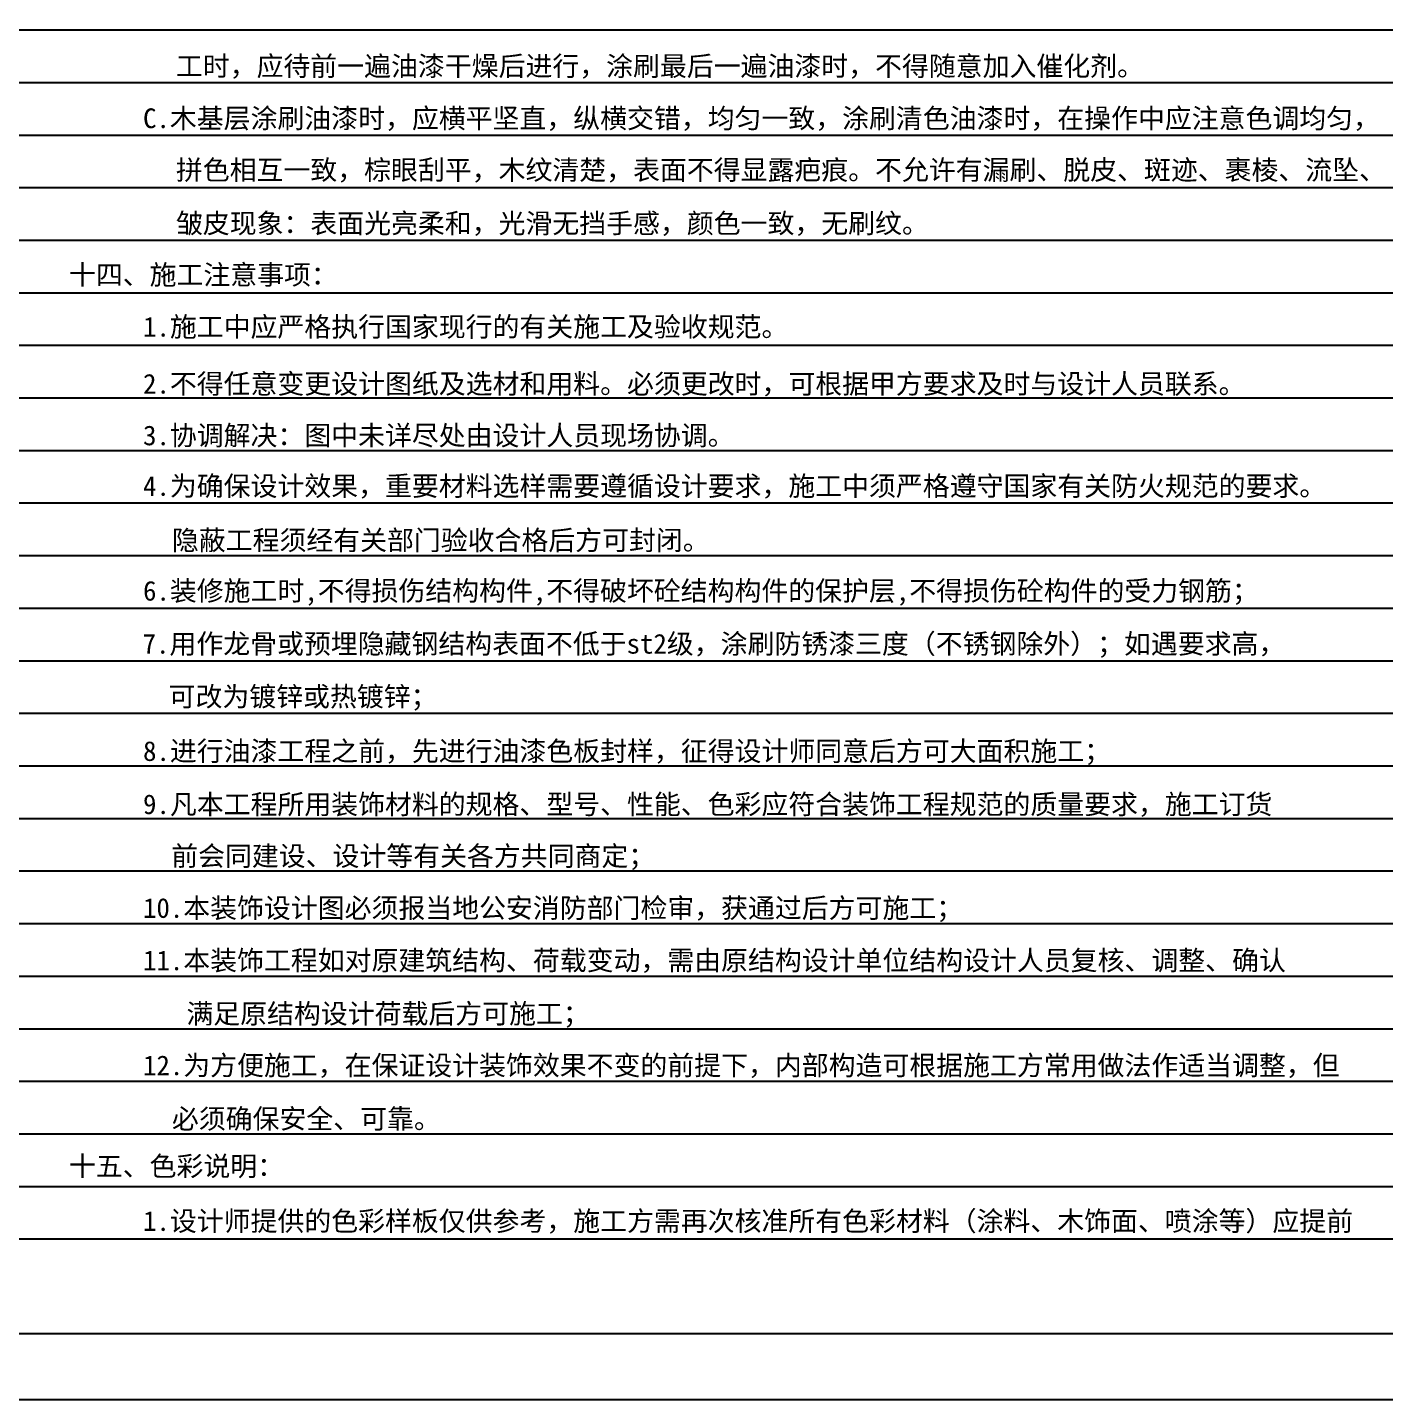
# Paper-space layout '布局' of a CAD drawing. Header units: millimetres. Extents: x -7887 to 894, y 542 to 1297.
# Drawn here: x -4236.1 to -4029.6, y 542.3 to 751.1 of the extents above; entities that cross this region are included whole.
import ezdxf

# ---------------------------------------------------------------- set-up
doc = ezdxf.new("R2010")
doc.units = ezdxf.units.MM
doc.header["$LTSCALE"] = 10
for name, color, linetype in [('008-顶面文字标注', 3, 'Continuous'), ('NW-01-尺寸标注', 252, 'Continuous'), ('T-TTLB-1', 1, 'Continuous')]:
    doc.layers.add(name, color=color, linetype=linetype)
doc.styles.add('!PYH.V2008_note', font='')
doc.styles.get('!PYH.V2008_note').set_extended_font_data('SimSun')

# ---------------------------------------------------------------- blocks, each defined once
blk = doc.blocks.new('wenzige')
at = {"layer": 'Defpoints', "color": 250}
for points in [[(230483.26, 27776.72), (230940.44, 27776.72)], [(230483.26, 27768.72), (230940.44, 27768.72)], [(230483.26, 27760.72), (230940.44, 27760.72)], [(230483.26, 27752.72), (230940.44, 27752.72)], [(230483.26, 27744.72), (230940.44, 27744.72)], [(230483.26, 27736.72), (230940.44, 27736.72)], [(230483.26, 27728.72), (230940.44, 27728.72)], [(230483.26, 27720.72), (230940.44, 27720.72)], [(230483.26, 27712.72), (230940.44, 27712.72)], [(230483.26, 27704.72), (230940.44, 27704.72)], [(230483.26, 27696.72), (230940.44, 27696.72)], [(230483.26, 27688.72), (230940.44, 27688.72)], [(230483.26, 27680.72), (230940.44, 27680.72)], [(230483.26, 27672.72), (230940.44, 27672.72)], [(230483.26, 27664.72), (230940.44, 27664.72)], [(230483.26, 27656.72), (230940.44, 27656.72)], [(230483.26, 27648.72), (230940.44, 27648.72)], [(230483.26, 27640.72), (230940.44, 27640.72)], [(230483.26, 27632.72), (230940.44, 27632.72)], [(230483.26, 27624.72), (230940.44, 27624.72)], [(230483.26, 27616.72), (230940.44, 27616.72)], [(230483.26, 27608.72), (230940.44, 27608.72)], [(230483.26, 27600.72), (230940.44, 27600.72)], [(230483.26, 27592.72), (230940.44, 27592.72)]]:
    blk.add_lwpolyline(points, dxfattribs=at)
blk = doc.blocks.new('11111')
at = {"layer": 'T-TTLB-1'}
blk.add_lwpolyline([(3212.32, 6139.96), (3711.32, 6139.96), (3711.32, 5739.96), (3212.32, 5739.96)], close=True, dxfattribs=at)

psp = doc.layouts.new('布局')

# ---------------------------------------------------------------- linework, layer by layer
at = {"layer": '008-顶面文字标注', "color": 8}
psp.add_lwpolyline([(-4516.605, 542.276), (-3922.605, 542.276), (-3922.605, 962.276), (-4516.605, 962.276)], close=True, dxfattribs=at)

# ---------------------------------------------------------------- block references
at = {"layer": 'Defpoints'}
psp.add_blockref('wenzige', (-234953.952, -27026.005), dxfattribs=at)
at = {"layer": 'NW-01-尺寸标注', "linetype": 'ByBlock'}
psp.add_blockref('11111', (-7703.926, -5187.687), dxfattribs=at)

# ---------------------------------------------------------------- texts
at = {"color": 77, "style": '!PYH.V2008_note'}
for s, p in [('工时，应待前一遍油漆干燥后进行，涂刷最后一遍油漆时，不得随意加入催化剂。', (-4213.499, 743.705, 124.965)), ('C.木基层涂刷油漆时，应横平坚直，纵横交错，均匀一致，涂刷清色油漆时，在操作中应注意色调均匀，', (-4218.5, 735.764, 124.965)), ('拼色相互一致，棕眼刮平，木纹清楚，表面不得显露疤痕。不允许有漏刷、脱皮、斑迹、裹棱、流坠、', (-4213.499, 727.905, 124.965)), ('皱皮现象：表面光亮柔和，光滑无挡手感，颜色一致，无刷纹。', (-4213.499, 719.782, 124.965)), ('十四、施工注意事项：', (-4229.776, 711.952, 124.965)), ('1.施工中应严格执行国家现行的有关施工及验收规范。', (-4218.5, 704.034, 124.965)), ('2.不得任意变更设计图纸及选材和用料。必须更改时，可根据甲方要求及时与设计人员联系。', (-4218.5, 695.359, 124.965)), ('3.协调解决：图中未详尽处由设计人员现场协调。', (-4218.5, 687.5, 124.965)), ('4.为确保设计效果，重要材料选样需要遵循设计要求，施工中须严格遵守国家有关防火规范的要求。', (-4218.5, 679.804, 124.965)), ('隐蔽工程须经有关部门验收合格后方可封闭。', (-4214.111, 671.553, 124.965)), ('6.装修施工时,不得损伤结构构件,不得破坏砼结构构件的保护层,不得损伤砼构件的受力钢筋；', (-4218.5, 663.855, 124.965)), ('7.用作龙骨或预埋隐藏钢结构表面不低于st2级，涂刷防锈漆三度（不锈钢除外）；如遇要求高，', (-4218.564, 655.794, 124.965)), (' 可改为镀锌或热镀锌；', (-4216.648, 647.765, 124.965)), ('8.进行油漆工程之前，先进行油漆色板封样，征得设计师同意后方可大面积施工；', (-4218.5, 639.463, 124.965)), ('9.凡本工程所用装饰材料的规格、型号、性能、色彩应符合装饰工程规范的质量要求，施工订货', (-4218.5, 631.372, 124.965)), ('   前会同建设、设计等有关各方共同商定；', (-4220.342, 623.501, 124.965)), ('10.本装饰设计图必须报当地公安消防部门检审，获通过后方可施工；', (-4218.5, 615.58, 124.965)), ('11.本装饰工程如对原建筑结构、荷载变动，需由原结构设计单位结构设计人员复核、调整、确认', (-4218.5, 607.614, 124.965)), (' 满足原结构设计荷载后方可施工；', (-4213.946, 599.51, 124.965)), ('12.为方便施工，在保证设计装饰效果不变的前提下，内部构造可根据施工方常用做法作适当调整，但', (-4218.5, 591.636, 124.965)), ('必须确保安全、可靠。', (-4214.111, 583.509, 124.965)), ('十五、色彩说明：', (-4229.776, 576.298, 124.965)), ('1.设计师提供的色彩样板仅供参考，施工方需再次核准所有色彩材料（涂料、木饰面、喷涂等）应提前', (-4218.5, 567.947, 124.965))]:
    psp.add_text(s, height=3, dxfattribs=at).set_placement(p)

doc.saveas('drawing.dxf')
